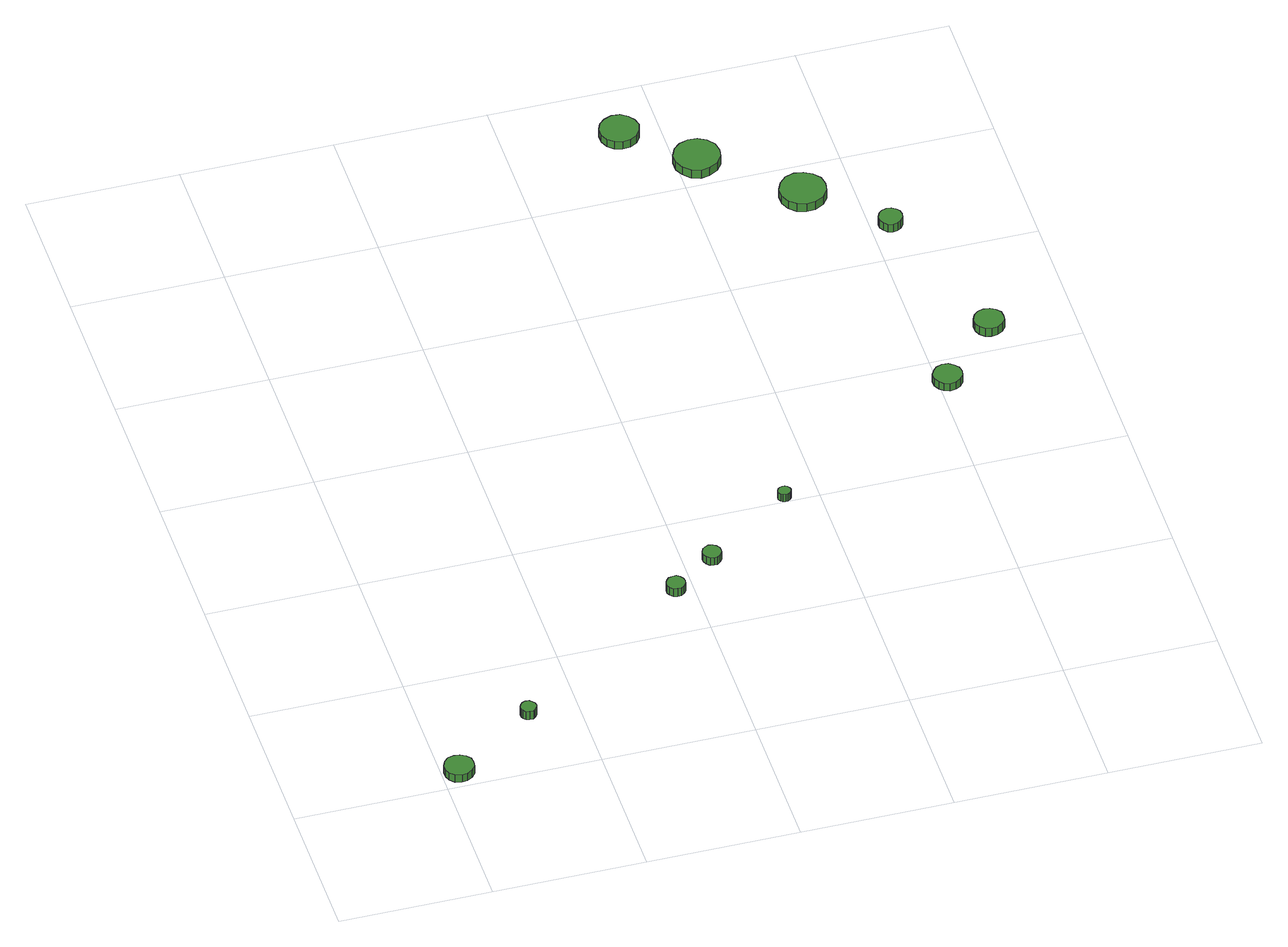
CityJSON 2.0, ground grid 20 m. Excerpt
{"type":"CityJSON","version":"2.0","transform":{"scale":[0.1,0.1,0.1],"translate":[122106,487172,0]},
"CityObjects":{
"tree1":{"type":"SolitaryVegetationObject","attributes":{"function":"something"},"geometry":[{"type":"MultiSurface","lod":"1","boundaries":[[[0,1,2,3,4,5,6,7,8,9,10,11,12,13,14]],[[15,16,17,18,19,20,21,22,23,24,25,26,27,28,29]],[[0,29,28,1]],[[1,28,27,2]],[[2,27,26,3]],[[3,26,25,4]],[[4,25,24,5]],[[5,24,23,6]],[[6,23,22,7]],[[7,22,21,8]],[[8,21,20,9]],[[9,20,19,10]],[[10,19,18,11]],[[11,18,17,12]],[[12,17,16,13]],[[13,16,15,14]],[[14,15,29,0]]]}]},
"tree2":{"type":"SolitaryVegetationObject","attributes":{"function":"something"},"geometry":[{"type":"MultiSurface","lod":"1","boundaries":[[[30,31,32,33,34,35,36,37,38,39,40,41,42,43,44]],[[45,46,47,48,49,50,51,52,53,54,55,56,57,58,59]],[[30,59,58,31]],[[31,58,57,32]],[[32,57,56,33]],[[33,56,55,34]],[[34,55,54,35]],[[35,54,53,36]],[[36,53,52,37]],[[37,52,51,38]],[[38,51,50,39]],[[39,50,49,40]],[[40,49,48,41]],[[41,48,47,42]],[[42,47,46,43]],[[43,46,45,44]],[[44,45,59,30]]]}]},
"tree3":{"type":"SolitaryVegetationObject","attributes":{"function":"something"},"geometry":[{"type":"MultiSurface","lod":"1","boundaries":[[[60,61,62,63,64,65,66,67,68,69,70,71,72,73,74]],[[75,76,77,78,79,80,81,82,83,84,85,86,87,88,89]],[[60,89,88,61]],[[61,88,87,62]],[[62,87,86,63]],[[63,86,85,64]],[[64,85,84,65]],[[65,84,83,66]],[[66,83,82,67]],[[67,82,81,68]],[[68,81,80,69]],[[69,80,79,70]],[[70,79,78,71]],[[71,78,77,72]],[[72,77,76,73]],[[73,76,75,74]],[[74,75,89,60]]]}]},
"tree4":{"type":"SolitaryVegetationObject","attributes":{"function":"something"},"geometry":[{"type":"MultiSurface","lod":"1","boundaries":[[[90,91,92,93,94,95,96,97,98,99,100,101,102,103,104]],[[105,106,107,108,109,110,111,112,113,114,115,116,117,118,119]],[[90,119,118,91]],[[91,118,117,92]],[[92,117,116,93]],[[93,116,115,94]],[[94,115,114,95]],[[95,114,113,96]],[[96,113,112,97]],[[97,112,111,98]],[[98,111,110,99]],[[99,110,109,100]],[[100,109,108,101]],[[101,108,107,102]],[[102,107,106,103]],[[103,106,105,104]],[[104,105,119,90]]]}]},
"tree5":{"type":"SolitaryVegetationObject","attributes":{"function":"something"},"geometry":[{"type":"MultiSurface","lod":"1","boundaries":[[[120,121,122,123,124,125,126,127,128,129,130,131,132,133,134]],[[135,136,137,138,139,140,141,142,143,144,145,146,147,148,149]],[[120,149,148,121]],[[121,148,147,122]],[[122,147,146,123]],[[123,146,145,124]],[[124,145,144,125]],[[125,144,143,126]],[[126,143,142,127]],[[127,142,141,128]],[[128,141,140,129]],[[129,140,139,130]],[[130,139,138,131]],[[131,138,137,132]],[[132,137,136,133]],[[133,136,135,134]],[[134,135,149,120]]]}]},
"tree6":{"type":"SolitaryVegetationObject","attributes":{"function":"something"},"geometry":[{"type":"MultiSurface","lod":"1","boundaries":[[[150,151,152,153,154,155,156,157,158,159,160,161,162,163,164]],[[165,166,167,168,169,170,171,172,173,174,175,176,177,178,179]],[[150,179,178,151]],[[151,178,177,152]],[[152,177,176,153]],[[153,176,175,154]],[[154,175,174,155]],[[155,174,173,156]],[[156,173,172,157]],[[157,172,171,158]],[[158,171,170,159]],[[159,170,169,160]],[[160,169,168,161]],[[161,168,167,162]],[[162,167,166,163]],[[163,166,165,164]],[[164,165,179,150]]]}]},
"tree7":{"type":"SolitaryVegetationObject","attributes":{"function":"something"},"geometry":[{"type":"MultiSurface","lod":"1","boundaries":[[[180,181,182,183,184,185,186,187,188,189,190,191,192,193,194]],[[195,196,197,198,199,200,201,202,203,204,205,206,207,208,209]],[[180,209,208,181]],[[181,208,207,182]],[[182,207,206,183]],[[183,206,205,184]],[[184,205,204,185]],[[185,204,203,186]],[[186,203,202,187]],[[187,202,201,188]],[[188,201,200,189]],[[189,200,199,190]],[[190,199,198,191]],[[191,198,197,192]],[[192,197,196,193]],[[193,196,195,194]],[[194,195,209,180]]]}]},
"tree8":{"type":"SolitaryVegetationObject","attributes":{"function":"something"},"geometry":[{"type":"MultiSurface","lod":"1","boundaries":[[[210,211,212,213,214,215,216,217,218,219,220,221,222,223,224]],[[225,226,227,228,229,230,231,232,233,234,235,236,237,238,239]],[[210,239,238,211]],[[211,238,237,212]],[[212,237,236,213]],[[213,236,235,214]],[[214,235,234,215]],[[215,234,233,216]],[[216,233,232,217]],[[217,232,231,218]],[[218,231,230,219]],[[219,230,229,220]],[[220,229,228,221]],[[221,228,227,222]],[[222,227,226,223]],[[223,226,225,224]],[[224,225,239,210]]]}]},
"tree9":{"type":"SolitaryVegetationObject","attributes":{"function":"something"},"geometry":[{"type":"MultiSurface","lod":"1","boundaries":[[[240,241,242,243,244,245,246,247,248,249,250,251,252,253,254]],[[255,256,257,258,259,260,261,262,263,264,265,266,267,268,269]],[[240,269,268,241]],[[241,268,267,242]],[[242,267,266,243]],[[243,266,265,244]],[[244,265,264,245]],[[245,264,263,246]],[[246,263,262,247]],[[247,262,261,248]],[[248,261,260,249]],[[249,260,259,250]],[[250,259,258,251]],[[251,258,257,252]],[[252,257,256,253]],[[253,256,255,254]],[[254,255,269,240]]]}]},
"tree10":{"type":"SolitaryVegetationObject","attributes":{"function":"something"},"geometry":[{"type":"MultiSurface","lod":"1","boundaries":[[[270,271,272,273,274,275,276,277,278,279,280,281,282,283,284]],[[285,286,287,288,289,290,291,292,293,294,295,296,297,298,299]],[[270,299,298,271]],[[271,298,297,272]],[[272,297,296,273]],[[273,296,295,274]],[[274,295,294,275]],[[275,294,293,276]],[[276,293,292,277]],[[277,292,291,278]],[[278,291,290,279]],[[279,290,289,280]],[[280,289,288,281]],[[281,288,287,282]],[[282,287,286,283]],[[283,286,285,284]],[[284,285,299,270]]]}]},
"tree11":{"type":"SolitaryVegetationObject","attributes":{"function":"something"},"geometry":[{"type":"MultiSurface","lod":"1","boundaries":[[[300,301,302,303,304,305,306,307,308,309,310,311,312,313,314]],[[315,316,317,318,319,320,321,322,323,324,325,326,327,328,329]],[[300,329,328,301]],[[301,328,327,302]],[[302,327,326,303]],[[303,326,325,304]],[[304,325,324,305]],[[305,324,323,306]],[[306,323,322,307]],[[307,322,321,308]],[[308,321,320,309]],[[309,320,319,310]],[[310,319,318,311]],[[311,318,317,312]],[[312,317,316,313]],[[313,316,315,314]],[[314,315,329,300]]]}]}
},
"vertices":[
[41,25,16],[40,33,16],[35,39,16],[28,43,16],[20,44,16],[12,42,16],[6,36,16],[3,29,16],[3,21,16],[6,14,16],[12,8,16],[20,6,16],[28,7,16],[35,11,16],[40,17,16],[40,17,4],[35,11,4],[28,7,4],[20,6,4],[12,8,4],[6,14,4],[3,21,4],[3,29,4],[6,36,4],[12,42,4],[20,44,4],[28,43,4],[35,39,4],[40,33,4],[41,25,4],
[145,102,20],[144,106,20],[141,110,20],[138,112,20],[133,113,20],[129,111,20],[126,108,20],[124,104,20],[124,100,20],[126,96,20],[129,93,20],[133,92,20],[138,92,20],[141,94,20],[144,98,20],[144,98,7],[141,94,7],[138,92,7],[133,92,7],[129,93,7],[126,96,7],[124,100,7],[124,104,7],[126,108,7],[129,111,7],[133,113,7],[138,112,7],[141,110,7],[144,106,7],[145,102,7],
[388,274,20],[387,279,20],[384,283,20],[380,286,20],[375,286,20],[370,285,20],[366,281,20],[364,277,20],[364,271,20],[366,267,20],[370,263,20],[375,262,20],[380,262,20],[384,265,20],[387,269,20],[387,269,7],[384,265,7],[380,262,7],[375,262,7],[370,263,7],[366,267,7],[364,271,7],[364,277,7],[366,281,7],[370,285,7],[375,286,7],[380,286,7],[384,283,7],[387,279,7],[388,274,7],
[448,319,18],[447,324,18],[444,328,18],[440,331,18],[435,332,18],[430,330,18],[426,327,18],[424,322,18],[424,317,18],[426,312,18],[430,308,18],[435,307,18],[440,307,18],[444,310,18],[447,314,18],[447,314,6],[444,310,6],[440,307,6],[435,307,6],[430,308,6],[426,312,6],[424,317,6],[424,322,6],[426,327,6],[430,330,6],[435,332,6],[440,331,6],[444,328,6],[447,324,6],[448,319,6],
[563,403,19],[562,406,19],[560,409,19],[557,411,19],[554,411,19],[550,410,19],[548,408,19],[546,405,19],[546,401,19],[548,398,19],[550,396,19],[554,395,19],[557,395,19],[560,397,19],[562,400,19],[562,400,7],[560,397,7],[557,395,7],[554,395,7],[550,396,7],[548,398,7],[546,401,7],[546,405,7],[548,408,7],[550,410,7],[554,411,7],[557,411,7],[560,409,7],[562,406,7],[563,403,7],
[573,1116,15],[570,1127,15],[564,1135,15],[555,1141,15],[544,1142,15],[534,1138,15],[526,1131,15],[522,1122,15],[522,1111,15],[526,1101,15],[534,1094,15],[544,1091,15],[555,1092,15],[564,1097,15],[570,1106,15],[570,1106,3],[564,1097,3],[555,1092,3],[544,1091,3],[534,1094,3],[526,1101,3],[522,1111,3],[522,1122,3],[526,1131,3],[534,1138,3],[544,1142,3],[555,1141,3],[564,1135,3],[570,1127,3],[573,1116,3],
[656,1042,15],[654,1055,15],[646,1065,15],[635,1071,15],[623,1072,15],[611,1068,15],[602,1060,15],[597,1049,15],[597,1036,15],[602,1025,15],[611,1016,15],[623,1012,15],[635,1014,15],[646,1020,15],[654,1030,15],[654,1030,2],[646,1020,2],[635,1014,2],[623,1012,2],[611,1016,2],[602,1025,2],[597,1036,2],[597,1049,2],[602,1060,2],[611,1068,2],[623,1072,2],[635,1071,2],[646,1065,2],[654,1055,2],[656,1042,2],
[830,556,19],[828,564,19],[823,570,19],[817,574,19],[809,575,19],[801,572,19],[796,567,19],[792,560,19],[792,552,19],[796,545,19],[801,540,19],[809,537,19],[817,538,19],[823,542,19],[828,548,19],[828,548,7],[823,542,7],[817,538,7],[809,537,7],[801,540,7],[796,545,7],[792,552,7],[792,560,7],[796,567,7],[801,572,7],[809,575,7],[817,574,7],[823,570,7],[828,564,7],[830,556,7],
[765,944,16],[763,956,16],[755,966,16],[744,972,16],[732,974,16],[720,970,16],[711,961,16],[706,950,16],[706,937,16],[711,926,16],[720,918,16],[732,914,16],[744,915,16],[755,921,16],[763,931,16],[763,931,3],[755,921,3],[744,915,3],[732,914,3],[720,918,3],[711,926,3],[706,937,3],[706,950,3],[711,961,3],[720,970,3],[732,974,3],[744,972,3],[755,966,3],[763,956,3],[765,944,3],
[908,640,20],[907,648,20],[902,654,20],[895,658,20],[887,659,20],[879,657,20],[873,651,20],[870,644,20],[870,636,20],[873,629,20],[879,623,20],[887,621,20],[895,622,20],[902,626,20],[907,632,20],[907,632,7],[902,626,7],[895,622,7],[887,621,7],[879,623,7],[873,629,7],[870,636,7],[870,644,7],[873,651,7],[879,657,7],[887,659,7],[895,658,7],[902,654,7],[907,648,7],[908,640,7],
[840,860,19],[839,866,19],[835,871,19],[830,874,19],[824,875,19],[817,873,19],[813,869,19],[810,863,19],[810,856,19],[813,851,19],[817,846,19],[824,844,19],[830,845,19],[835,848,19],[839,853,19],[839,853,6],[835,848,6],[830,845,6],[824,844,6],[817,846,6],[813,851,6],[810,856,6],[810,863,6],[813,869,6],[817,873,6],[824,875,6],[830,874,6],[835,871,6],[839,866,6],[840,860,6]
]}
